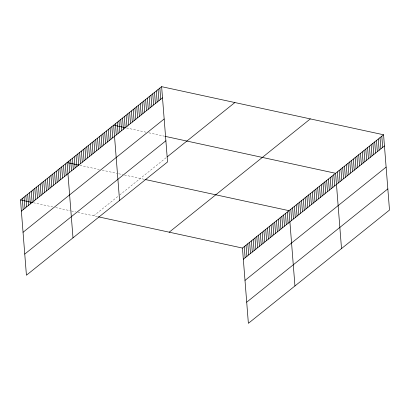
<?xml version="1.0" encoding="UTF-8"?>
<svg xmlns="http://www.w3.org/2000/svg" width="410" height="410" viewBox="0 0 410 410"><rect width="100%" height="100%" fill="white"/><g stroke="black" fill="none" stroke-linecap="round" stroke-linejoin="round"><path stroke-width="0.31" stroke-dasharray="2.05 1.54" d="M93.741 215.824L118.818 195.693M119.715 194.975L166.737 157.235M126.536 127.976L145.873 132.169M148.799 132.804L164.62 136.233M79.96 165.358L99.297 169.55M102.228 170.186L116.876 173.363M118.633 173.743L122.739 174.629M124.496 175.014L144.376 179.324M33.389 202.74L52.726 206.932M55.657 207.568L70.305 210.745M71.478 210.996L75.578 211.888M77.92 212.395L97.805 216.705"/><path stroke-width="0.61" d="M161.627 86.669L167.552 161.94L26.424 275.223L20.5 199.947L161.627 86.669L383.575 134.777L389.5 210.053L248.373 323.331L242.448 248.06L383.575 134.777M21.381 211.124L162.509 97.841M23.042 232.275L164.169 118.997M24.759 254.072L165.886 140.789M167.183 156.876L234.868 102.541M169.207 232.183L310.334 118.9M243.33 259.238L384.457 145.955M244.995 280.389L386.123 167.106M246.707 302.18L387.834 188.902M125.363 127.72L113.642 125.183L119.566 200.459M165.209 136.361L335.59 173.292L341.515 248.568M78.792 165.107L67.071 162.565L72.995 237.841M144.961 179.447L289.019 210.678L294.944 285.949M20.5 199.947L32.221 202.489M98.385 216.828L242.448 248.06M381.797 136.202L382.679 147.38M380.024 137.632L380.9 148.809M378.245 139.057L379.122 150.234M376.467 140.481L377.349 151.659M374.689 141.911L375.57 153.089M372.91 143.336L373.792 154.514M371.137 144.761L372.013 155.938M369.359 146.191L370.24 157.368M367.58 147.615L368.462 158.793M365.802 149.04L366.683 160.218M364.029 150.47L364.905 161.648M362.25 151.895L363.132 163.072M360.472 153.325L361.353 164.497M358.694 154.749L359.575 165.927M356.92 156.174L357.797 167.352M355.142 157.604L356.018 168.776M353.364 159.029L354.245 170.206M351.585 160.453L352.467 171.631M349.812 161.883L350.688 173.061M348.034 163.308L348.91 174.486M346.255 164.733L347.137 175.91M344.477 166.163L345.358 177.34M342.704 167.587L343.58 178.765M340.925 169.012L341.802 180.19M339.147 170.442L340.028 181.62M337.368 171.867L338.25 183.044M333.801 174.732L334.683 185.909M332.008 176.167L332.889 187.344M330.219 177.607L331.101 188.784M328.425 179.047L329.307 190.219M326.637 180.482L327.518 191.66M324.843 181.922L325.724 193.1M323.054 183.357L323.936 194.535M321.261 184.797L322.142 195.975M319.472 186.232L320.353 197.41M317.678 187.672L318.56 198.85M315.89 189.107L316.771 200.285M314.096 190.547L314.977 201.725M312.307 191.982L313.189 203.16M310.513 193.423L311.395 204.6M308.725 194.863L309.601 206.035M306.931 196.298L307.813 207.475M305.142 197.738L306.019 208.915M303.349 199.173L304.23 210.35M301.56 200.613L302.436 211.791M299.766 202.048L300.648 213.226M297.978 203.488L298.854 214.666M296.184 204.923L297.065 216.101M294.395 206.363L295.272 217.541M292.602 207.798L293.483 218.976M290.813 209.238L291.689 220.416M287.231 212.113L288.107 223.291M285.437 213.554L286.318 224.731M283.648 214.989L284.525 226.166M281.854 216.429L282.736 227.606M280.066 217.864L280.942 229.041M278.272 219.304L279.154 230.481M276.483 220.739L277.36 231.916M274.69 222.179L275.571 233.357M272.901 223.614L273.777 234.792M271.107 225.054L271.989 236.232M269.319 226.494L270.195 237.667M267.525 227.929L268.406 239.107M265.736 229.369L266.613 240.547M263.943 230.804L264.824 241.982M262.154 232.244L263.03 243.422M260.36 233.679L261.242 244.857M258.572 235.12L259.448 246.297M256.778 236.555L257.659 247.732M254.989 237.995L255.866 249.172M253.195 239.43L254.077 250.607M251.407 240.87L252.283 252.047M249.613 242.31L250.495 253.482M247.824 243.745L248.701 254.923M246.031 245.185L246.912 256.363M244.242 246.62L245.118 257.798M159.849 88.094L160.73 99.271M158.07 89.518L158.952 100.696M156.297 90.948L157.173 102.126M154.519 92.373L155.4 103.551M152.74 93.798L153.622 104.975M150.962 95.228L151.843 106.405M149.189 96.652L150.065 107.83M147.41 98.077L148.292 109.255M145.632 99.507L146.513 110.685M143.854 100.932L144.735 112.109M142.08 102.356L142.957 113.534M140.302 103.786L141.178 114.964M138.524 105.211L139.405 116.389M136.745 106.636L137.627 117.813M134.972 108.066L135.848 119.243M133.194 109.49L134.07 120.668M131.415 110.915L132.297 122.093M129.637 112.345L130.518 123.523M127.864 113.77L128.74 124.947M126.085 115.195L126.962 126.372M124.307 116.624L125.188 127.802M122.528 118.049L123.41 129.227M120.75 119.474L121.632 130.652M118.977 120.904L119.853 132.082M117.198 122.329L118.08 133.506M115.42 123.753L116.302 134.931M111.853 126.618L112.735 137.796M110.059 128.058L110.941 139.236M108.271 129.493L109.152 140.671M106.477 130.933L107.358 142.111M104.688 132.374L105.57 143.546M102.895 133.809L103.776 144.986M101.106 135.249L101.987 146.426M99.312 136.684L100.194 147.861M97.524 138.124L98.4 149.301M95.73 139.559L96.611 150.736M93.941 140.999L94.818 152.177M92.147 142.434L93.029 153.612M90.359 143.874L91.235 155.052M88.565 145.309L89.447 156.487M86.776 146.749L87.653 157.927M84.983 148.189L85.864 159.362M83.194 149.624L84.07 160.802M81.4 151.064L82.282 162.242M79.612 152.499L80.488 163.677M77.818 153.94L78.7 165.117M76.029 155.375L76.906 166.552M74.236 156.815L75.117 167.992M72.447 158.25L73.323 169.427M70.653 159.69L71.535 170.867M68.865 161.125L69.741 172.302M65.282 164.005L66.159 175.178M63.488 165.44L64.37 176.618M61.7 166.88L62.576 178.058M59.906 168.315L60.788 179.493M58.117 169.755L58.994 180.933M56.324 171.19L57.205 182.368M54.535 172.63L55.411 183.808M52.741 174.065L53.623 185.243M50.953 175.506L51.829 186.683M49.159 176.941L50.04 188.118M47.37 178.381L48.247 189.558M45.577 179.821L46.458 190.993M43.788 181.256L44.664 192.433M41.994 182.696L42.876 193.874M40.206 184.131L41.082 195.309M38.412 185.571L39.293 196.749M36.623 187.006L37.5 198.184M34.829 188.446L35.711 199.624M33.041 189.881L33.917 201.059M31.247 191.321L32.129 202.499M29.458 192.756L30.335 203.934M27.665 194.196L28.546 205.374M25.876 195.637L26.752 206.809M24.082 197.072L24.964 208.249M22.294 198.512L23.17 209.689"/></g></svg>
